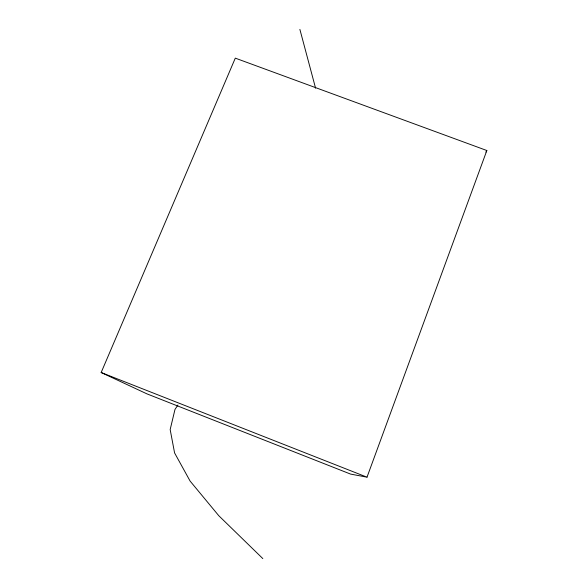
<?xml version="1.0" encoding="UTF-8"?>
<svg xmlns="http://www.w3.org/2000/svg" width="588" height="588" viewBox="0 0 588 588"><rect width="100%" height="100%" fill="white"/><g stroke="black" fill="none" stroke-linecap="round" stroke-linejoin="round"><path stroke-width="0.88" d="M367.008 477.177L486.842 150.521L235.296 58.138L101.158 372.52L146.86 393.835L350.595 474.09L367.008 477.177L101.158 372.52M485.901 152.086L486.842 150.521M177.914 405.036L174.981 409.439L170.167 429.563L174.585 452.929L190.115 481.087L218.773 515.698L262.836 558.6M299.887 29.4L315.587 88.193"/></g></svg>
